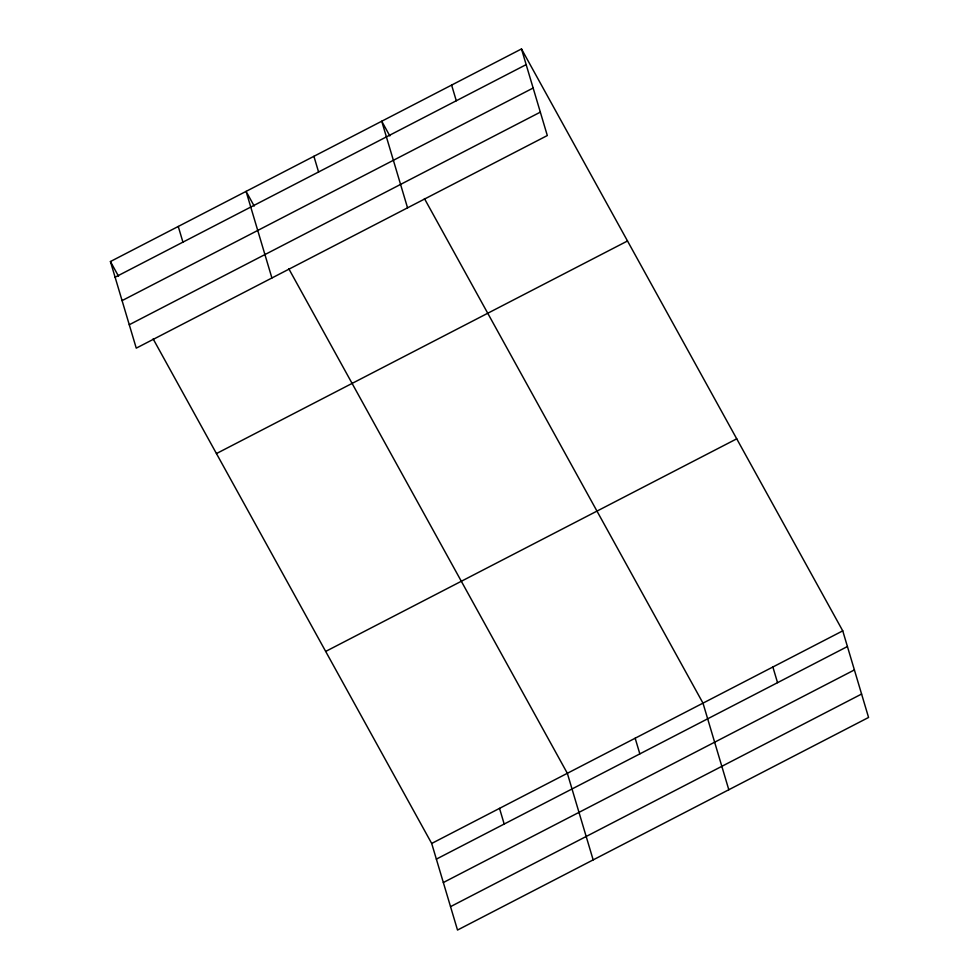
<?xml version="1.0" encoding="UTF-8"?>
<svg xmlns="http://www.w3.org/2000/svg" width="979" height="979" viewBox="0 0 979 979"><rect width="100%" height="100%" fill="white"/><g stroke="black" fill="none" stroke-linecap="round" stroke-linejoin="round"><path stroke-width="1.47" d="M521.489 48.95L547.31 135.543L136.252 348.145L110.431 261.54L521.489 48.95L842.748 630.855L868.569 717.46L457.511 930.05L431.69 843.457L153.14 338.893M115.106 277.216L526.164 64.626M122.081 300.614L533.139 88.024M129.277 324.734L540.322 112.144M216.445 453.571L627.502 240.981M325.677 651.427L736.734 438.825M431.69 843.457L842.748 630.855M436.365 859.121L847.422 646.532M443.34 882.532L854.398 669.93M450.536 906.64L861.581 694.05M389.826 135.897L381.737 121.237L407.545 207.829M424.433 198.578L702.995 703.142L728.804 789.735M254.185 206.055L246.084 191.382L271.905 277.987M288.781 268.735L567.343 773.3L593.164 859.892M110.431 261.54L118.532 276.213M772.872 667.005L777.546 682.669M451.613 85.087L456.287 100.764M635.163 738.215L639.838 753.891M313.904 156.31L318.579 171.986M499.523 808.373L504.185 824.049M178.264 226.467L182.926 242.131"/></g></svg>
